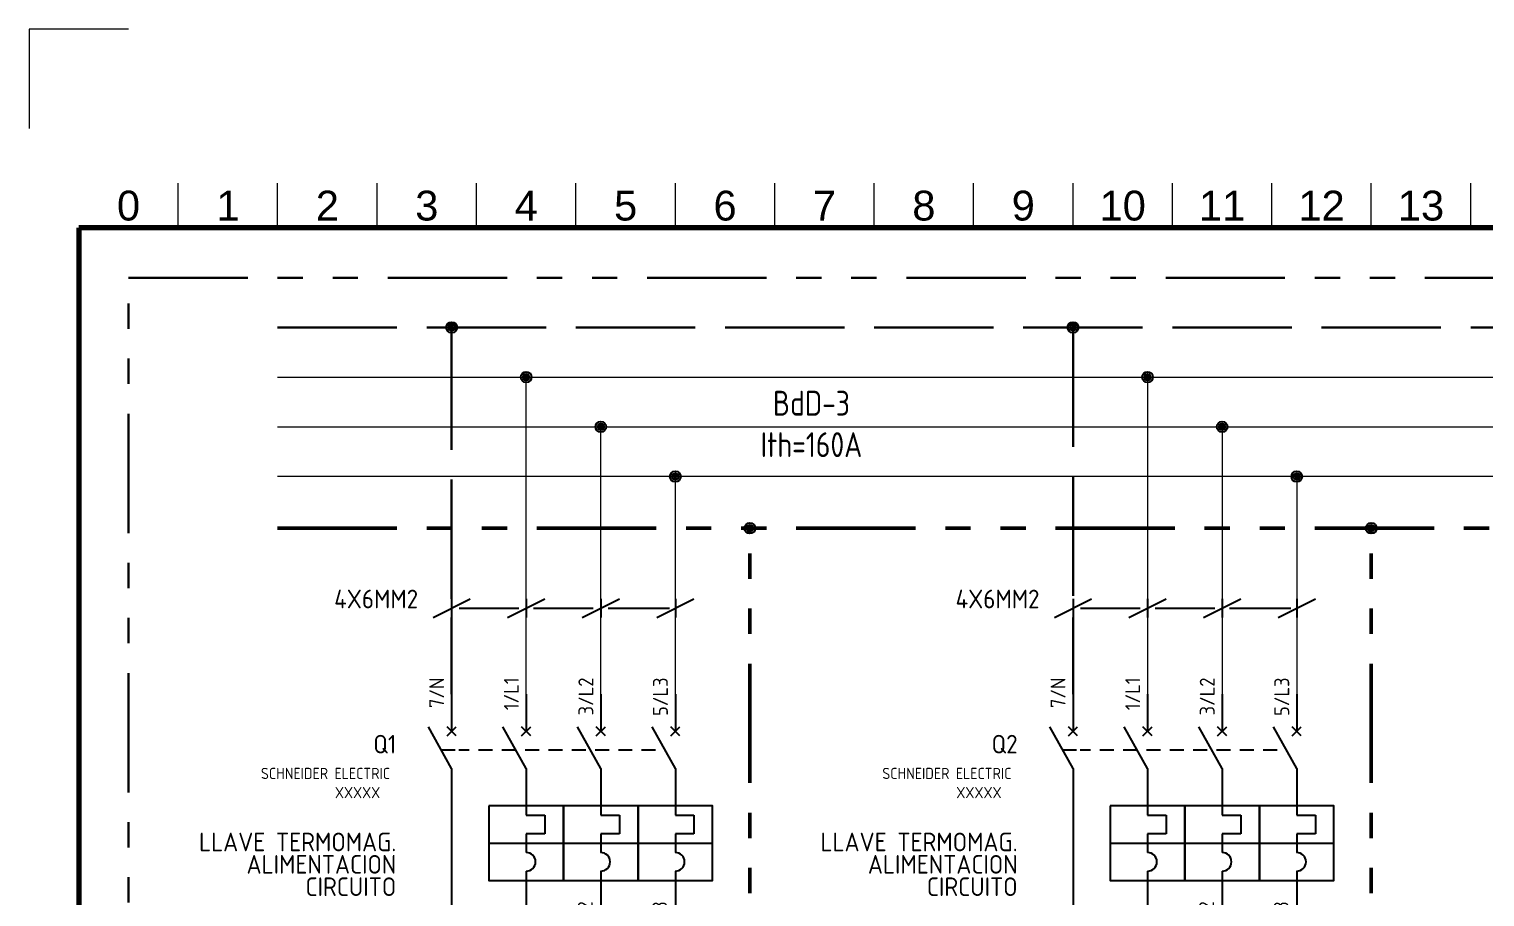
# Model space of a CAD drawing. Header units: inches. Extents: x 13 to 24.7, y 14 to 22.3.
# Drawn here: x 13.01 to 18.77, y 18.81 to 22.25 of the extents above; entities that cross this region are included whole.
import ezdxf
from ezdxf.enums import TextEntityAlignment as Align

# ---------------------------------------------------------------- set-up
doc = ezdxf.new("R2010")
doc.units = ezdxf.units.IN
doc.header["$MEASUREMENT"] = 0
doc.linetypes.add('ACAD_ISO02W100', pattern=[15, 12, -3])
doc.linetypes.add('ACAD_ISO12W100', pattern=[21, 12, -3, 0, -3, 0, -3])
for name, color, linetype, lineweight in [('cond_neutro', 5, 'ACAD_ISO02W100', 30), ('cond_tierra', 3, 'ACAD_ISO12W100', 50), ('GABINETE', 2, 'ACAD_ISO12W100', 30), ('RECUADRO', 7, 'Continuous', 60), ('RECUADRO_GRILLA', 5, 'Continuous', 13)]:
    doc.layers.add(name, color=color, linetype=linetype, lineweight=lineweight)
doc.layers.add('CONDUCTOR', color=7, linetype='Continuous', lineweight=15, true_color=0x850585)
for name, color, linetype in [('DESC', 7, 'Continuous'), ('LINK', 7, 'Continuous'), ('MISC', 7, 'Continuous'), ('RECUADRO_TEXTOS', 7, 'Continuous'), ('SYMS', 7, 'Continuous'), ('TAGS', 7, 'Continuous'), ('TERMS', 7, 'Continuous')]:
    doc.layers.add(name, color=color, linetype=linetype)
doc.layers.add('RECUADRO_EXTERNO', color=8, linetype='Continuous', lineweight=13, plot=False)
doc.styles.add('ARIAL', font='arial.ttf')
doc.styles.add('WD_IEC', font='ISOCP2.shx', dxfattribs={"width": 0.9, "height": 4})

# ---------------------------------------------------------------- blocks, each defined once
blk = doc.blocks.new('HOJA A4_REV1')
at = {"layer": 'RECUADRO'}
blk.add_line((5, 190), (292, 190), dxfattribs=at)
at = {"layer": 'RECUADRO', "lineweight": 80}
for p, q in [((292, 190), (5, 190)), ((5, 190), (5, 5)), ((5, 190), (5, 5))]:
    blk.add_line(p, q, dxfattribs=at)
at = {"layer": 'RECUADRO_EXTERNO'}
for p, q in [((10, 210), (0, 210)), ((0, 210), (0, 200))]:
    blk.add_line(p, q, dxfattribs=at)
at = {"layer": 'RECUADRO_GRILLA'}
for p, q in [((15, 190), (15, 194.5)), ((25, 190), (25, 194.5)), ((35, 190), (35, 194.5)), ((45, 190), (45, 194.5)), ((55, 190), (55, 194.5)), ((65, 190), (65, 194.5)), ((75, 190), (75, 194.5)), ((85, 190), (85, 194.5)), ((95, 190), (95, 194.5)), ((105, 190), (105, 194.5)), ((115, 190), (115, 194.5)), ((125, 190), (125, 194.5)), ((135, 190), (135, 194.5)), ((145, 190), (145, 194.5))]:
    blk.add_line(p, q, dxfattribs=at)
at = {"style": 'ARIAL', "flags": 9}
blk.add_attdef('WD_TB', (-40.35, 229.75), '', height=3, dxfattribs=at)
at = {"style": 'ARIAL'}
blk.add_attdef('ARCHIVO', (295.38, 18.88), '', height=2, rotation=90, dxfattribs=at)
blk.add_attdef('SECTION', text='', height=2.5, dxfattribs=at).set_placement((275.5, 21.06), align=Align.TOP_CENTER)
for tag, p, height in [('DESCRIPCION_001', (103.99, 15.64), 2.5), ('D', (267.8, 7.3), 5), ('SH', (274.13, 7.31), 5)]:
    blk.add_attdef(tag, p, '', height=height, dxfattribs=at)
blk.add_attdef('TAB', text='', height=3.8, dxfattribs=at).set_placement((248.4, 11.65), align=Align.MIDDLE_CENTER)
blk.add_attdef('FECHA', text='', height=2.5, dxfattribs=at).set_placement((89.14, 9.34), align=Align.MIDDLE)
at = {"layer": 'RECUADRO_GRILLA', "style": 'ARIAL'}
for s, p in [('0', (10, 190.75)), ('1', (20, 190.75)), ('2', (30, 190.75)), ('3', (40, 190.75)), ('4', (50, 190.75)), ('5', (60, 190.75)), ('6', (70, 190.75)), ('7', (80, 190.75)), ('8', (90, 190.75)), ('9', (100, 190.75)), ('10', (110, 190.75)), ('11', (120, 190.75)), ('12', (130, 190.75)), ('13', (140, 190.75))]:
    blk.add_text(s, height=3, dxfattribs=at).set_placement(p, align=Align.CENTER)
at = {"layer": 'RECUADRO_TEXTOS', "style": 'ARIAL'}
for tag, height, p in [('01', 3, (64.17, 19.53)), ('DIBUJO', 2, (58.06, 13.56)), ('APROBO', 2, (58.06, 7.88))]:
    blk.add_attdef(tag, text='', height=height, dxfattribs=at).set_placement(p, align=Align.MIDDLE_LEFT)
for tag, p in [('PROYECTO_001', (168.19, 15.5)), ('CLIENTE_001', (168.15, 6.77))]:
    blk.add_attdef(tag, p, '', height=2.5, dxfattribs=at)
blk = doc.blocks.new('VW01')
for p, q in [((-2.5, -1.25), (2.5, 1.25)), ((0, 1.25), (0, -1.25))]:
    blk.add_line(p, q)
at = {"style": 'WD_IEC', "flags": 1}
for tag, p in [('INST', (-4.5, 7.25)), ('LOC', (-4.5, 4.25)), ('XREF', (-4.5, -3.75)), ('DESC1', (-4.5, -6.75)), ('DESC2', (-4.5, -9.75)), ('DESC3', (-4.5, -12.75))]:
    blk.add_attdef(tag, text='', height=2.5, dxfattribs=at).set_placement(p, align=Align.RIGHT)
at = {"style": 'WD_IEC'}
blk.add_attdef('TAG1', text='', height=2.5, dxfattribs=at).set_placement((-4.5, 1.25), align=Align.RIGHT)
at = {"style": 'WD_IEC', "flags": 1}
for tag, p, height in [('X4LINK', (-1, 0), 0.32), ('X2TERM01', (0, 1.25), 0.32), ('X1LINK', (1, 0), 0.32), ('X8TERM01', (0, -1.25), 0.32), ('MFG', (3.06, -7.26), 1), ('CAT', (3.06, -8.76), 1), ('ASSYCODE', (3.06, -10.26), 1), ('FAMILY', (3.06, -11.76), 1), ('CATDESC', (3.06, -13.26), 1)]:
    blk.add_attdef(tag, p, '', height=height, dxfattribs=at)
at = {"style": 'WD_IEC'}
blk.add_attdef('RATING1', text='', height=2.5, dxfattribs=at).set_placement((2, -2), align=Align.MIDDLE_LEFT)
blk = doc.blocks.new('VW02')
for p, q in [((-2.5, -1.25), (2.5, 1.25)), ((0, 1.25), (0, -1.25))]:
    blk.add_line(p, q)
at = {"style": 'WD_IEC', "flags": 1}
for tag, p in [('INST', (-4.5, 7.25)), ('LOC', (-4.5, 4.25)), ('XREF', (-4.5, -3.75)), ('DESC1', (-4.5, -6.75)), ('DESC2', (-4.5, -9.75)), ('DESC3', (-4.5, -12.75))]:
    blk.add_attdef(tag, text='', height=2.5, dxfattribs=at).set_placement(p, align=Align.RIGHT)
at = {"style": 'WD_IEC'}
blk.add_attdef('TAG2', text='', height=2.5, dxfattribs=at).set_placement((-4.5, 1.25), align=Align.RIGHT)
at = {"style": 'WD_IEC', "flags": 1}
for tag, p, height in [('X4LINK', (-1, 0), 0.32), ('X2TERM01', (0, 1.25), 0.32), ('X1LINK', (1, 0), 0.32), ('X8TERM01', (0, -1.25), 0.32), ('FAMILY', (3.06, -11.76), 1)]:
    blk.add_attdef(tag, p, '', height=height, dxfattribs=at)
at = {"style": 'WD_IEC'}
blk.add_attdef('RATING1', text='', height=2.5, dxfattribs=at).set_placement((2, -2), align=Align.MIDDLE_LEFT)
blk = doc.blocks.new('WDDOT')
for radius in [0.72, 0.449, 0.223]:
    blk.add_circle((0, 0), radius)
blk = doc.blocks.new('VCB1Q143')
for p, q in [((0, 17.5), (0, 12.5)), ((10, 17.5), (10, 12.5)), ((20, 17.5), (20, 12.5)), ((30, 17.5), (30, 12.5)), ((0, 7.5), (-3.12, 13.12)), ((0.62, 11.88), (-0.62, 13.12)), ((-0.62, 11.88), (0.62, 13.12)), ((10, 7.5), (6.88, 13.12)), ((9.38, 11.88), (10.62, 13.12)), ((10.62, 11.88), (9.38, 13.12)), ((20, 7.5), (16.88, 13.12)), ((20.62, 11.88), (19.38, 13.12)), ((19.38, 11.88), (20.62, 13.12)), ((30, 7.5), (26.88, 13.12)), ((29.38, 11.88), (30.62, 13.12)), ((30.62, 11.88), (29.38, 13.12)), ((-1.39, 10), (0.48, 10)), ((0.97, 10), (2.36, 10)), ((3.61, 10), (5.48, 10)), ((6.73, 10), (8.61, 10)), ((9.86, 10), (11.73, 10)), ((12.98, 10), (14.86, 10)), ((16.11, 10), (17.98, 10)), ((19.23, 10), (21.11, 10)), ((22.36, 10), (24.23, 10)), ((25.48, 10), (27.36, 10)), ((0, 7.5), (0, -12.5)), ((10, 7.5), (10, 1.25)), ((20, 7.5), (20, 1.25)), ((30, 7.5), (30, 1.25)), ((10, 1.25), (12.5, 1.25)), ((12.5, 1.25), (12.5, -1.25)), ((20, 1.25), (22.5, 1.25)), ((22.5, 1.25), (22.5, -1.25)), ((30, 1.25), (32.5, 1.25)), ((32.5, 1.25), (32.5, -1.25)), ((12.5, -1.25), (10, -1.25)), ((10, -1.25), (10, -3.75)), ((20, -1.25), (20, -3.75)), ((22.5, -1.25), (20, -1.25)), ((30, -1.25), (30, -3.75)), ((32.5, -1.25), (30, -1.25)), ((5, -2.5), (15, -2.5)), ((15, -2.5), (25, -2.5)), ((25, -2.5), (35, -2.5)), ((10, -6.25), (10, -12.5)), ((20, -6.25), (20, -12.5)), ((30, -6.25), (30, -12.5))]:
    blk.add_line(p, q)
for points in [[(5, 2.5), (5, -7.5), (15, -7.5), (15, 2.5)], [(15, 2.5), (15, -7.5), (25, -7.5), (25, 2.5)], [(25, 2.5), (25, -7.5), (35, -7.5), (35, 2.5)]]:
    blk.add_lwpolyline(points, close=True)
for centre in [(10, -5), (20, -5), (30, -5)]:
    blk.add_arc(centre, 1.25, 270, 90)
at = {"style": 'WD_IEC'}
for tag, p in [('INST', (-7.43, 15.53)), ('LOC', (-7.43, 12.53)), ('TAG1', (-7.43, 9.53)), ('DESC1', (-7.43, -3.58)), ('DESC2', (-7.43, -6.58)), ('DESC3', (-7.43, -9.58))]:
    blk.add_attdef(tag, text='', height=2.5, dxfattribs=at).set_placement(p, align=Align.RIGHT)
at = {"style": 'WD_IEC', "flags": 1}
for tag, p, height in [('X2TERM07', (0, 17.5), 0.32), ('X2TERM01', (10, 17.5), 0.32), ('X2TERM03', (20, 17.5), 0.32), ('X2TERM05', (30, 17.5), 0.32), ('ASSYCODE', (32.18, 2.64), 1), ('FAMILY', (32.18, 1.14), 1), ('CATDESC', (32.18, -0.36), 1), ('X8TERM08', (0, -12.5), 0.32), ('X8TERM02', (10, -12.5), 0.32), ('X8TERM04', (20, -12.5), 0.32), ('X8TERM06', (30, -12.5), 0.32)]:
    blk.add_attdef(tag, p, '', height=height, dxfattribs=at)
at = {"style": 'WD_IEC'}
for tag, p in [('TERM07', (-1, 17.5)), ('TERM01', (9, 17.5)), ('TERM03', (19, 17.5)), ('TERM05', (29, 17.5))]:
    blk.add_attdef(tag, text='', height=2, rotation=90, dxfattribs=at).set_placement(p, align=Align.RIGHT)
for tag, p in [('MFG', (-15.65, 6.1)), ('CAT', (-15.65, 3.53))]:
    blk.add_attdef(tag, p, '', height=1.5, dxfattribs=at)
at = {"lineweight": 15, "style": 'WD_IEC'}
blk.add_attdef('XREF', text='', height=2.5, dxfattribs=at).set_placement((-7.43, -0.58), align=Align.RIGHT)
at = {"style": 'WD_IEC'}
for tag, p in [('TERM08', (-1.1, -12.8)), ('TERM02', (8.9, -12.8)), ('TERM04', (18.9, -12.8)), ('TERM06', (28.9, -12.8))]:
    blk.add_attdef(tag, p, '', height=2, rotation=90, dxfattribs=at)
blk = doc.blocks.new('ALIMENTACION CIRCUITOS')
at = {"layer": 'cond_neutro'}
for p, q in [((25, 180), (272.5, 180)), ((42.5, 152.69), (42.5, 180)), ((105, 180), (105, 152.69)), ((42.5, 143.12), (42.5, 150.81)), ((105, 150.81), (105, 143.12))]:
    blk.add_line(p, q, dxfattribs=at)
at = {"layer": 'cond_tierra'}
for p, q in [((25, 159.8), (272.5, 159.8)), ((72.5, 55.94), (72.5, 159.8)), ((135, 55.94), (135, 159.8))]:
    blk.add_line(p, q, dxfattribs=at)
at = {"layer": 'CONDUCTOR'}
for p, q in [((25, 175), (272.5, 175)), ((50, 152.69), (50, 175)), ((112.5, 175), (112.5, 152.69)), ((25, 170), (272.5, 170)), ((57.5, 152.69), (57.5, 170)), ((120, 170), (120, 152.69)), ((272.5, 165), (25, 165)), ((65, 152.69), (65, 165)), ((127.5, 165), (127.5, 152.69)), ((50, 143.12), (50, 150.81)), ((57.5, 143.12), (57.5, 150.81)), ((65, 143.12), (65, 150.81)), ((112.5, 150.81), (112.5, 143.12)), ((120, 150.81), (120, 143.12)), ((127.5, 150.81), (127.5, 143.12))]:
    blk.add_line(p, q, dxfattribs=at)
at = {"layer": 'GABINETE'}
blk.add_lwpolyline([(41.56, 55), (10, 55), (10, 185), (287.5, 185), (287.5, 55), (135.94, 55)], dxfattribs=at)
at = {"layer": 'LINK'}
for points in [[(43.25, 151.75), (49.25, 151.75)], [(50.75, 151.75), (56.75, 151.75)], [(58.25, 151.75), (64.42, 151.75)], [(105.75, 151.75), (111.75, 151.75)], [(113.25, 151.75), (119.25, 151.75)], [(120.75, 151.75), (126.92, 151.75)]]:
    blk.add_lwpolyline(points, dxfattribs=at)
blk.add_blockref('HOJA A4_REV1', (0, 0))
at = {"layer": 'SYMS', "xscale": 0.75, "yscale": 0.75, "zscale": 0.75}
for name, p in [('WDDOT', (42.5, 180)), ('WDDOT', (105, 180)), ('WDDOT', (50, 175)), ('WDDOT', (112.5, 175)), ('WDDOT', (57.5, 170)), ('WDDOT', (120, 170)), ('WDDOT', (65, 165)), ('WDDOT', (127.5, 165)), ('WDDOT', (72.5, 159.8)), ('WDDOT', (135, 159.8)), ('VW02', (50, 151.75)), ('VW02', (57.5, 151.75)), ('VW02', (65, 151.75)), ('VW02', (112.5, 151.75)), ('VW02', (120, 151.75)), ('VW02', (127.5, 151.75))]:
    blk.add_blockref(name, p, dxfattribs=at)
at = {"layer": 'SYMS'}
ref = blk.add_blockref('VW01', (42.5, 151.75), dxfattribs=dict(at, xscale=0.75, yscale=0.75, zscale=0.75))
ref.add_attrib('DESC1', '4X6MM2', dxfattribs={"layer": 'DESC', "height": 1.875, "style": 'WD_IEC'}).set_placement((39.13, 151.75), align=Align.RIGHT)
ref = blk.add_blockref('VW01', (105, 151.75), dxfattribs=dict(at, xscale=0.75, yscale=0.75, zscale=0.75))
ref.add_attrib('DESC1', '4X6MM2', dxfattribs={"layer": 'DESC', "height": 1.875, "style": 'WD_IEC'}).set_placement((101.63, 151.75), align=Align.RIGHT)
ref = blk.add_blockref('VCB1Q143', (42.5, 130), dxfattribs=dict(at, xscale=0.75, yscale=0.75, zscale=0.75))
ref.add_attrib('TERM07', '7/N', dxfattribs={"layer": 'TERMS', "height": 1.5, "rotation": 90, "style": 'WD_IEC'}).set_placement((41.75, 144.79), align=Align.RIGHT)
ref.add_attrib('TERM05', '5/L3', dxfattribs={"layer": 'TERMS', "height": 1.5, "rotation": 90, "style": 'WD_IEC'}).set_placement((64.25, 144.79), align=Align.RIGHT)
ref.add_attrib('TERM03', '3/L2', dxfattribs={"layer": 'TERMS', "height": 1.5, "rotation": 90, "style": 'WD_IEC'}).set_placement((56.75, 144.79), align=Align.RIGHT)
ref.add_attrib('TERM08', '8/N', (41.68, 118.32), dxfattribs={"layer": 'TERMS', "height": 1.5, "rotation": 90, "style": 'WD_IEC'})
ref.add_attrib('TERM06', '6/T3', (64.18, 118.32), dxfattribs={"layer": 'TERMS', "height": 1.5, "rotation": 90, "style": 'WD_IEC'})
ref.add_attrib('TERM04', '4/T2', (56.68, 118.32), dxfattribs={"layer": 'TERMS', "height": 1.5, "rotation": 90, "style": 'WD_IEC'})
ref.add_attrib('TERM02', '2/T1', (49.18, 118.32), dxfattribs={"layer": 'TERMS', "height": 1.5, "rotation": 90, "style": 'WD_IEC'})
ref.add_attrib('TERM01', '1/L1', dxfattribs={"layer": 'TERMS', "height": 1.5, "rotation": 90, "style": 'WD_IEC'}).set_placement((49.25, 144.79), align=Align.RIGHT)
ref.add_attrib('MFG', 'SCHNEIDER ELECTRIC', (23.32, 134.58), dxfattribs={"layer": 'MISC', "height": 1.125, "style": 'WD_IEC'})
ref.add_attrib('TAG1', 'Q1', dxfattribs={"layer": 'TAGS', "height": 1.875, "style": 'WD_IEC'}).set_placement((36.93, 137.15), align=Align.RIGHT)
ref.add_attrib('DESC1', 'LLAVE TERMOMAG.', dxfattribs={"layer": 'DESC', "height": 1.875, "style": 'WD_IEC'}).set_placement((36.93, 127.31), align=Align.RIGHT)
ref.add_attrib('DESC2', 'ALIMENTACION', dxfattribs={"layer": 'DESC', "height": 1.875, "style": 'WD_IEC'}).set_placement((36.93, 125.06), align=Align.RIGHT)
ref.add_attrib('DESC3', 'CIRCUITO', dxfattribs={"layer": 'DESC', "height": 1.875, "style": 'WD_IEC'}).set_placement((36.93, 122.81), align=Align.RIGHT)
ref.add_attrib('CAT', 'XXXXX', (30.76, 132.65), dxfattribs={"layer": 'MISC', "height": 1.125, "style": 'WD_IEC'})
ref = blk.add_blockref('VCB1Q143', (105, 130), dxfattribs=dict(at, xscale=0.75, yscale=0.75, zscale=0.75))
ref.add_attrib('TERM07', '7/N', dxfattribs={"layer": 'TERMS', "height": 1.5, "rotation": 90, "style": 'WD_IEC'}).set_placement((104.25, 144.79), align=Align.RIGHT)
ref.add_attrib('TERM05', '5/L3', dxfattribs={"layer": 'TERMS', "height": 1.5, "rotation": 90, "style": 'WD_IEC'}).set_placement((126.75, 144.79), align=Align.RIGHT)
ref.add_attrib('TERM03', '3/L2', dxfattribs={"layer": 'TERMS', "height": 1.5, "rotation": 90, "style": 'WD_IEC'}).set_placement((119.25, 144.79), align=Align.RIGHT)
ref.add_attrib('TERM08', '8/N', (104.18, 118.32), dxfattribs={"layer": 'TERMS', "height": 1.5, "rotation": 90, "style": 'WD_IEC'})
ref.add_attrib('TERM06', '6/T3', (126.68, 118.32), dxfattribs={"layer": 'TERMS', "height": 1.5, "rotation": 90, "style": 'WD_IEC'})
ref.add_attrib('TERM04', '4/T2', (119.18, 118.32), dxfattribs={"layer": 'TERMS', "height": 1.5, "rotation": 90, "style": 'WD_IEC'})
ref.add_attrib('TERM02', '2/T1', (111.68, 118.32), dxfattribs={"layer": 'TERMS', "height": 1.5, "rotation": 90, "style": 'WD_IEC'})
ref.add_attrib('TERM01', '1/L1', dxfattribs={"layer": 'TERMS', "height": 1.5, "rotation": 90, "style": 'WD_IEC'}).set_placement((111.75, 144.79), align=Align.RIGHT)
ref.add_attrib('MFG', 'SCHNEIDER ELECTRIC', (85.82, 134.58), dxfattribs={"layer": 'MISC', "height": 1.125, "style": 'WD_IEC'})
ref.add_attrib('TAG1', 'Q2', dxfattribs={"layer": 'TAGS', "height": 1.875, "style": 'WD_IEC'}).set_placement((99.43, 137.15), align=Align.RIGHT)
ref.add_attrib('DESC1', 'LLAVE TERMOMAG.', dxfattribs={"layer": 'DESC', "height": 1.875, "style": 'WD_IEC'}).set_placement((99.43, 127.31), align=Align.RIGHT)
ref.add_attrib('DESC2', 'ALIMENTACION', dxfattribs={"layer": 'DESC', "height": 1.875, "style": 'WD_IEC'}).set_placement((99.43, 125.06), align=Align.RIGHT)
ref.add_attrib('DESC3', 'CIRCUITO', dxfattribs={"layer": 'DESC', "height": 1.875, "style": 'WD_IEC'}).set_placement((99.43, 122.81), align=Align.RIGHT)
ref.add_attrib('CAT', 'XXXXX', (93.26, 132.65), dxfattribs={"layer": 'MISC', "height": 1.125, "style": 'WD_IEC'})
at = {"insert": (78.69, 170.29), "char_height": 2.5, "attachment_point": 5, "style": 'WD_IEC'}
blk.add_mtext_dynamic_manual_height_columns('BdD-3\\PIth=160A', width=32.5, gutter_width=20, heights=[0], dxfattribs=at)

msp = doc.modelspace()

# ---------------------------------------------------------------- block references
at = {"xscale": 0.03937007874015748, "yscale": 0.03937007874015748, "zscale": 0.03937007874015748}
msp.add_blockref('ALIMENTACION CIRCUITOS', (13.0062, 13.9825), dxfattribs=at)

doc.saveas('drawing.dxf')
